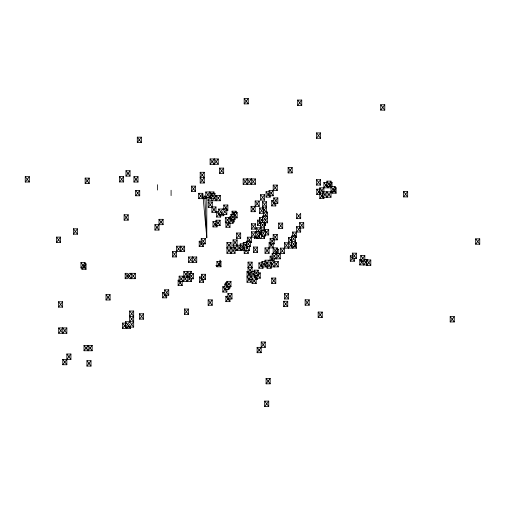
<?xml version="1.0" encoding="UTF-8"?>
<svg xmlns="http://www.w3.org/2000/svg" width="505" height="505" viewBox="0 0 505 505"><rect width="100%" height="100%" fill="white"/><g stroke="black" fill="none" stroke-linecap="round" stroke-linejoin="round"><path stroke-width="0.76" d="M25.25 182.027L29.322 176.668L25.25 176.668L25.25 182.027L29.322 182.027L29.322 176.668M85.149 183.46L89.221 178.095L85.149 178.095L85.149 183.46L89.221 183.46L89.221 178.095M56.528 242.476L60.606 237.116L56.528 237.116L56.528 242.476L60.606 242.476L60.606 237.116M137.297 142.524L141.368 137.164L137.297 137.164L137.297 142.524L141.368 142.524L141.368 137.164M73.402 234.175L77.473 228.809L73.402 228.809L73.402 234.175L77.473 234.175L77.473 228.809M119.571 181.952L123.643 176.592L119.571 176.592L119.571 181.952L123.643 181.952L123.643 176.592M125.979 176.1L130.05 170.74L125.979 170.74L125.979 176.1L130.05 176.1L130.05 170.74M133.945 182.04L138.016 176.681L133.945 176.681L133.945 182.04L138.016 182.04L138.016 176.681M135.649 195.782L139.721 190.423L135.649 190.423L135.649 195.782L139.721 195.782L139.721 190.423M80.958 267.934L85.029 262.575L80.958 262.575L80.958 267.934L85.029 267.934L85.029 262.575M86.046 263.913L86.046 269.279L81.974 269.279L86.046 263.913L84.688 263.913M124.123 220.142L128.194 214.783L124.123 214.783L124.123 220.142L128.194 220.142L128.194 214.783M58.555 307.122L62.633 301.763L58.555 301.763L58.555 307.122L62.633 307.122L62.633 301.763M58.706 333.287L62.778 327.928L66.856 333.287L58.706 333.287L58.706 327.928L66.856 327.928L66.856 333.287M58.706 327.928L62.778 333.287L66.856 327.928M244.18 103.885L248.252 98.526L244.18 98.526L244.18 103.885L248.252 103.885L248.252 98.526M154.934 230.053L163.083 219.328L159.006 219.328L159.006 230.053L154.934 230.053L154.934 224.687L163.083 224.687L163.083 219.328M106.012 299.995L110.09 294.63L106.012 294.63L106.012 299.995L110.09 299.995L110.09 294.63M210.093 164.314L214.17 158.955L218.242 164.314L210.093 164.314L210.093 158.955L218.242 158.955L218.242 164.314M204.266 183.006L200.188 177.64L204.266 172.281L200.188 172.281L200.188 183.006L204.266 183.006L204.266 172.281M135.359 278.684L131.281 273.325L127.21 278.684L125.171 278.684L129.248 273.325L135.359 273.325L135.359 278.684L129.248 278.684L125.171 273.325L127.21 273.325L131.281 278.684L135.359 273.325M191.471 191.477L195.542 186.118L191.471 186.118L191.471 191.477L195.542 191.477L195.542 186.118M210.093 158.955L214.17 164.314L218.242 158.955M200.188 183.006L204.266 177.64L200.188 172.281M62.778 364.743L70.927 354.018L66.856 354.018L66.856 364.743L62.778 364.743L62.778 359.377L70.927 359.377L70.927 354.018M198.654 198.661L202.732 193.301L198.654 193.301L198.654 198.661L206.804 198.661L206.804 237.786L202.732 193.301L202.732 198.661L204.771 195.984L206.804 198.661M84.026 350.754L88.097 345.395L92.169 350.754L84.026 350.754L84.026 345.395L92.169 345.395L92.169 350.754M219.606 173.461L223.677 168.102L219.606 168.102L219.606 173.461L223.677 173.461L223.677 168.102M84.026 345.395L88.097 350.754L92.169 345.395M211.223 197.322L205.787 197.322L209.859 191.963L214.953 198.661L210.882 198.661L210.882 193.301L214.953 193.301L214.953 198.661M205.787 191.963L209.859 197.322L213.937 191.963L205.787 191.963L205.787 197.322M214.896 195.397L220.332 195.397L220.332 200.756L208.111 200.756L210.964 197M210.882 198.661L214.953 193.301M215.035 197L216.26 195.397L220.332 200.756M86.942 366.068L91.014 360.709L86.942 360.709L86.942 366.068L91.014 366.068L91.014 360.709M208.237 207.385L212.315 202.019L208.237 202.019L208.237 207.385L212.315 207.385L212.315 202.019M172.432 256.925L180.575 246.2L184.653 251.559L172.432 251.559L172.432 256.925L176.504 256.925L176.504 246.2L184.653 246.2L184.653 251.559M209.329 197L212.182 200.756L214.221 198.074L216.26 200.756L220.332 195.397M133.68 321.742L129.608 316.376L133.68 311.017L129.608 311.017L129.608 321.742L133.68 327.101L125.53 327.101L125.53 321.742L133.68 321.742L129.608 327.101M176.504 246.2L180.575 251.559L184.653 246.2M130.625 326.912L130.625 328.439L122.475 328.439L126.143 323.617M211.898 212.289L215.976 206.93L211.898 206.93L211.898 212.289L215.976 212.289L215.976 206.93M125.53 327.101L133.68 316.376L129.608 311.017M129.81 324.153L126.553 328.439L122.475 323.08L125.871 323.08M297.666 105.425L301.744 100.066L297.666 100.066L297.666 105.425L301.744 105.425L301.744 100.066M220.729 215.534L220.729 217.062L216.651 217.062L222.768 209.026L226.84 214.385L218.69 214.385L218.69 209.026L226.84 209.026L226.84 214.385M139.525 319.135L143.597 313.775L139.525 313.775L139.525 319.135L143.597 319.135L143.597 313.775M243.151 184.275L247.223 178.915L251.301 184.275L255.372 178.915L243.151 178.915L243.151 184.275L255.372 184.275L255.372 178.915M223.784 214.189L223.784 215.723L219.713 215.723L222.97 211.437M224.599 209.291L227.856 205.005L223.784 205.005L223.784 209.594M217.055 225.394L217.055 226.922L212.977 226.922L216.235 222.636M222.768 214.385L226.84 209.026M203.275 243.517L203.275 246.579L199.197 246.579L205.308 238.537L201.236 238.537L201.236 243.896L205.308 243.896L205.308 238.537M243.151 178.915L247.223 184.275L251.301 178.915L255.372 184.275M216.033 225.583L220.111 220.224L216.033 220.224L216.033 225.583L220.111 225.583L220.111 220.224M188.599 262.348L192.676 256.982L196.748 262.348L188.599 262.348L188.599 256.982L196.748 256.982L196.748 262.348M166.713 294.787L166.713 297.849L162.635 297.849L168.746 289.807L164.674 289.807L164.674 295.173L168.746 295.173L168.746 289.807M188.599 256.982L192.676 262.348L196.748 256.982M191.357 278.444L191.357 281.506L179.13 281.506L183.208 276.147L187.279 281.506L193.39 273.464L189.318 273.464M187.885 276.942L183.814 276.942L187.481 272.119M225.325 222.724L229.396 217.365L225.325 217.365L225.325 222.724L228.721 222.724M182.185 280.932L182.185 285.527L178.114 285.527L181.371 281.241M233.278 214.941L236.125 211.191L232.054 211.191L232.054 215.016M183.208 281.506L183.208 276.147L179.13 276.147L183.208 281.506L186.875 276.683M187.279 281.506L187.248 271.337L191.319 271.337L187.248 276.696L189.962 276.696M234.989 215.913L234.989 219.744L230.911 219.744L234.579 214.922M230.015 222.673L230.015 227.269L225.943 227.269L232.054 219.227L234.093 221.91L232.736 221.91M234.295 216.279L237.148 212.529L233.07 212.529L233.07 214.827M251.086 211.702L259.235 200.984L255.164 200.984L255.164 211.702L251.086 211.702L251.086 206.343L259.235 206.343L259.235 200.984M260.555 200.094L264.633 194.734L260.555 194.734L260.555 200.094L264.633 200.094L264.633 194.734M203.572 279.246L203.572 282.308L199.5 282.308L205.611 274.272L201.539 274.272L201.539 279.631L205.611 279.631L205.611 274.272M226.947 247.905L231.019 242.545L226.947 242.545L226.947 253.27L235.09 253.27L235.09 247.905L226.947 247.905L231.019 253.27L237.129 245.228M270.137 195.593L270.137 197.127L266.066 197.127L269.323 192.841M236.611 238.36L240.689 233.001L236.611 233.001L236.611 238.36L240.689 238.36L240.689 233.001M269.121 195.788L277.264 185.064L273.192 185.064L273.192 195.788L269.121 195.788L269.121 190.423L277.264 190.423L277.264 185.064M226.947 253.27L231.019 247.905M240.797 245.765L237.129 250.587L233.057 245.228L237.129 239.862L233.057 239.862L233.057 248.29M288.109 172.912L292.187 167.553L288.109 167.553L288.109 172.912L292.187 172.912L292.187 167.553M266.539 201.741L266.539 212.46L262.461 207.1L266.539 201.741L262.461 201.741L262.461 208.634M259.551 213.325L263.629 207.965L259.551 207.965L259.551 213.325L263.629 213.325L263.629 207.965M316.502 138.275L320.58 132.91L316.502 132.91L316.502 138.275L320.58 138.275L320.58 132.91M184.375 314.375L188.447 309.016L184.375 309.016L184.375 314.375L188.447 314.375L188.447 309.016M263.282 211.393L266.539 207.1L262.461 201.741M251.389 229.144L255.467 223.784L251.389 223.784L251.389 229.144L255.467 229.144L255.467 223.784M275.793 202.884L275.793 205.945L271.722 205.945L277.832 197.903L273.76 197.903L273.76 203.262L277.832 203.262L277.832 197.903M260.832 225.495L257.436 225.495L262.733 218.526M264.361 216.38L267.625 212.094L263.547 212.094L263.547 216.689M244.262 247.715L244.262 249.249L240.184 249.249L243.852 244.42M246.503 243.618L241.207 250.587L233.057 239.862M248.132 241.472L255.467 231.827L260.555 238.524L262.594 235.841L264.633 238.524L256.483 238.524L256.483 236.99M263.957 222.276L267.625 217.453L263.547 212.094M246.295 246.566L250.373 241.207L246.295 241.207L246.295 246.566L250.373 246.566L250.373 241.207M257.298 232.092L264.633 222.44L260.555 222.44L260.555 227.805L262.594 230.482L264.633 227.805L260.555 222.44M258.478 238.291L254.406 238.291L255.221 237.217M248.536 246.295L245.278 250.587L240.184 243.883L243.58 243.883M251.389 231.827L255.467 237.186L259.538 231.827L251.389 231.827L251.389 242.545L250.032 242.545M244.18 253.371L246.219 250.688L248.252 253.371L244.18 253.371L244.18 250.31M256.483 238.524L261.369 232.092M261.369 233.865L260.555 234.939L260.555 229.579L261.779 231.189M263.408 231.189L264.633 229.579L268.704 229.579L268.704 234.939L265.308 234.939M208.136 305.254L212.214 299.888L208.136 299.888L208.136 305.254L212.214 305.254L212.214 299.888M261.319 235.986L265.39 230.627L261.319 230.627L261.319 235.986L265.39 235.986L265.39 230.627M265.447 233.865L268.704 229.579M226.903 288.999L226.903 292.06L222.825 292.06L230.974 281.342L226.903 281.342L226.903 286.701L230.974 286.701L230.974 281.342M253.396 252.393L257.474 247.027L253.396 247.027L253.396 252.393L257.474 252.393L257.474 247.027M255.839 279.543L257.197 279.543L248.031 267.48L252.109 262.12L248.031 262.12L248.031 272.839L251.427 272.839M278.621 228.443L282.693 223.077L278.621 223.077L278.621 228.443L282.693 228.443L282.693 223.077M229.958 298.581L229.958 301.649L225.88 301.649L231.997 293.607L227.919 293.607L227.919 298.966L231.997 298.966L231.997 293.607M248.031 272.839L252.109 267.48L248.031 262.12M274.196 239.288L274.196 243.883L270.118 243.883L277.251 234.503L273.173 234.503L273.173 239.862L277.251 239.862L277.251 234.503M316.502 185.07L320.58 179.704L316.502 179.704L316.502 185.07L320.58 185.07L320.58 179.704M250.272 272.574L247.014 276.86L251.086 282.219L247.014 282.219L247.014 271.501L248.372 271.501M270.459 242.545L269.102 242.545L269.102 253.27L265.03 253.27L272.359 243.618M247.014 282.219L254.35 272.574M262.991 266.703L262.991 268.237L258.913 268.237L262.177 263.945M296.605 218.646L300.677 213.287L300.677 218.646L296.605 218.646L296.605 213.287L300.677 218.646M254.141 275.522L258.219 270.156L254.141 270.156L254.141 275.522L258.219 275.522L258.219 270.156M380.713 110.115L384.785 104.756L380.713 104.756L380.713 110.115L384.785 110.115L384.785 104.756M320.151 194.539L316.755 194.539L320.018 190.246M267.404 266.899L261.975 266.899L265.232 262.606M253.939 278.47L256.382 275.25M277.251 247.905L277.251 253.27L273.173 253.27L277.251 247.905L265.03 247.905L265.03 253.27M327.145 183.549L319.816 193.194L323.206 193.194M256.18 275.137L256.18 283.558L252.109 283.558L260.252 272.839L257.537 272.839M275.01 253.535L278.268 249.249L276.91 249.249M326.943 186.496L331.015 181.137L326.943 181.137L326.943 186.496L335.093 186.496L335.093 191.856L322.872 191.856L322.872 197.215L331.015 197.215L331.015 181.137M267.271 265.289L266.047 266.899L261.975 261.533L265.365 261.533M270.939 260.46L276.235 253.491L280.307 258.857L272.157 258.857L272.157 253.491L284.378 253.491L284.378 242.772L291.852 242.772M323.888 197.026L323.888 198.56L319.816 198.56L323.074 194.267M330.68 182.475L332.037 182.475L327.96 187.835L323.888 182.475L327.284 182.475M267.063 268.237L267.063 262.878L271.141 262.878L271.141 268.237L267.063 268.237L273.173 260.195L265.03 260.195L265.03 265.554L269.102 260.195L274.196 266.899L278.268 261.533L274.196 261.533L270.939 265.826M322.872 197.215L326.943 191.856L331.015 197.215M272.157 253.491L276.235 258.857L291.713 238.486M293.342 236.34L303.732 222.667L299.661 222.667L299.661 228.026L303.732 228.026L303.732 222.667M295.583 236.069L291.511 241.434L295.583 241.434L291.511 246.793L295.583 246.793L295.583 236.069L291.511 236.069L291.511 246.793M331.356 187.835L319.816 187.835L326.943 197.215L335.093 186.496M284.378 242.772L288.456 248.132L291.713 243.846M336.109 187.835L336.109 193.194L332.037 193.194L336.109 187.835L334.752 187.835M295.248 242.772L296.605 242.772L292.528 248.132L288.456 242.772M271.722 283.406L275.793 278.04L271.722 278.04L271.722 283.406L275.793 283.406L275.793 278.04M284.504 298.985L288.576 293.626L284.504 293.626L284.504 298.985L288.576 298.985L288.576 293.626M283.671 306.636L287.743 301.277L283.671 301.277L283.671 306.636L287.743 306.636L287.743 301.277M257.114 352.711L265.264 341.986L261.192 341.986L261.192 352.711L257.114 352.711L257.114 347.352L265.264 347.352L265.264 341.986M305.134 305.178L309.205 299.818L305.134 299.818L305.134 305.178L309.205 305.178L309.205 299.818M354.384 258.118L354.384 261.186L350.306 261.186L356.416 253.144L352.345 253.144L352.345 258.503L356.416 258.503L356.416 253.144M403.59 196.912L407.661 191.553L403.59 191.553L403.59 196.912L407.661 196.912L407.661 191.553M266.091 383.819L270.169 378.46L266.091 378.46L266.091 383.819L270.169 383.819L270.169 378.46M360.766 260.94L364.844 255.581L360.766 255.581L360.766 260.94L364.844 260.94L364.844 255.581M318.169 317.43L322.24 312.065L318.169 312.065L318.169 317.43L322.24 317.43L322.24 312.065M367.899 264.961L359.749 264.961L363.007 260.675M361.107 259.602L359.749 259.602L363.821 264.961L367.899 259.602L364.503 259.602M366.737 265.352L370.809 259.993L366.737 259.993L366.737 265.352L370.809 265.352L370.809 259.993M264.664 406.474L268.736 401.115L264.664 401.115L264.664 406.474L268.736 406.474L268.736 401.115M475.678 244.205L479.75 238.846L475.678 238.846L475.678 244.205L479.75 244.205L479.75 238.846M450.189 321.956L454.26 316.597L450.189 316.597L450.189 321.956L454.26 321.956L454.26 316.597M200.188 177.64L204.266 177.64M316.755 194.539L316.755 189.173L320.151 189.173M266.066 197.127L266.066 191.767L269.455 191.767M271.722 205.945L271.722 200.586L273.76 200.586M262.461 207.1L266.539 207.1M226.499 210.364L227.856 210.364L227.856 205.005M216.651 217.062L216.651 211.702L218.69 211.702M230.911 219.744L230.911 214.385L234.307 214.385M262.531 216.115L266.602 216.115L262.531 221.474L262.531 216.115L267.625 222.812L264.229 222.812M230.015 218.078L230.015 216.55L231.372 216.55M260.832 222.812L259.475 222.812L259.475 217.453L262.871 217.453M233.07 219.423L233.07 223.248L228.999 223.248L228.999 217.889L231.037 217.889M234.427 217.889L237.148 217.889L237.148 212.529M257.436 225.495L257.436 220.13L260.151 220.13M212.977 226.922L212.977 221.562L216.374 221.562M264.229 225.495L265.586 225.495L265.586 222.427M295.248 237.413L296.605 237.413L296.605 226.688L300.002 226.688M256.483 232.401L256.483 227.805L264.633 227.805M292.528 235.879L292.528 232.048L300.677 232.048L300.677 228.222M247.317 241.781L247.317 237.186L259.538 237.186L259.538 231.827M288.456 248.132L288.456 237.413L291.852 237.413M270.118 243.883L270.118 238.524L273.514 238.524M199.197 246.579L199.197 241.22L201.236 241.22M247.317 246.377L247.317 247.905L243.24 247.905L243.24 242.545L246.636 242.545M244.18 242.652L246.894 242.652M233.057 245.228L240.525 245.228M280.307 258.857L280.307 248.132L296.605 248.132L296.605 242.772M235.09 250.587L249.35 250.587L249.35 245.992M350.306 261.186L350.306 255.82L353.027 255.82M270.118 260.006L270.118 256.174L272.157 256.174M216.91 261.439L220.988 261.439L220.988 266.804L216.91 266.804L215.894 265.46L219.965 265.46L219.965 260.1L220.988 261.439L216.91 266.804L216.91 261.439L220.988 266.804M258.913 268.237L258.913 262.878L262.31 262.878M270.8 266.899L278.268 266.899L278.268 261.533M248.031 267.48L252.109 267.48M254.482 271.501L251.086 271.501L251.086 276.86L255.164 276.86L255.164 275.326M183.814 276.942L183.814 271.583L187.885 271.583M251.086 274.177L249.047 274.177L249.047 279.543L252.443 279.543M199.5 282.308L199.5 276.948L201.539 276.948M256.18 278.198L260.252 278.198L260.252 272.839M193.39 273.464L193.39 278.829L189.318 278.829L189.318 274.234M178.114 285.527L178.114 280.168L179.471 280.168M225.88 284.214L225.88 282.68L227.244 282.68M228.942 286.316L228.942 289.384L224.864 289.384L224.864 284.018L226.903 284.018M222.825 292.06L222.825 286.701L224.864 286.701M228.601 288.039L229.958 288.039L229.958 286.512M162.635 297.849L162.635 292.49L164.674 292.49M225.88 301.649L225.88 296.284L227.919 296.284M129.608 316.376L133.68 316.376M380.713 104.756L384.785 110.115M475.678 238.846L479.75 244.205M403.59 191.553L407.661 196.912M297.666 100.066L301.744 105.425M316.502 132.91L320.58 138.275M450.189 316.597L454.26 321.956M326.943 181.137L336.109 193.194M316.502 179.704L320.58 185.07M316.755 189.173L323.888 198.56M244.18 98.526L248.252 103.885M366.737 259.993L370.809 265.352M360.766 255.581L367.084 263.888M288.109 167.553L292.187 172.912M352.345 253.144L356.416 258.503M350.306 255.82L354.384 261.186M273.192 185.064L277.264 190.423M299.661 222.667L303.732 228.026M269.121 190.423L273.192 195.788M296.605 226.688L300.677 232.048M273.76 197.903L277.832 203.262M266.066 191.767L270.137 197.127M271.722 200.586L275.793 205.945M292.528 232.048L296.605 237.413M260.555 194.734L264.633 200.094M291.511 236.069L295.583 241.434M278.621 223.077L282.693 228.443M288.456 237.413L296.605 248.132M255.164 200.984L259.235 206.343M259.551 207.965L263.629 213.325M273.173 234.503L277.251 239.862M251.086 206.343L255.164 211.702M259.475 217.453L263.206 222.364M264.361 223.885L265.586 225.495M219.606 168.102L223.677 173.461M280.307 248.132L284.378 253.491M257.436 220.13L260.694 224.422M264.633 229.579L268.704 234.939M270.118 238.524L274.196 243.883M261.319 230.627L265.39 235.986M269.102 242.545L277.251 253.27M256.483 227.805L261.369 234.238M251.389 223.784L255.467 229.144M318.169 312.065L322.24 317.43M305.134 299.818L309.205 305.178M265.03 247.905L269.102 253.27M270.118 256.174L278.268 266.899M232.054 211.191L237.148 217.889M223.784 205.005L227.856 210.364M230.911 214.385L234.989 219.744M265.03 260.195L271.141 268.237M247.317 237.186L251.389 242.545M253.396 247.027L257.474 252.393M230.015 216.55L231.239 218.16M228.999 217.889L233.07 223.248M246.295 241.207L250.373 246.566M284.504 293.626L288.576 298.985M271.722 278.04L275.793 283.406M225.325 217.365L228.992 222.187M218.69 209.026L223.784 215.723M236.611 233.001L240.689 238.36M258.913 262.878L262.991 268.237M243.24 242.545L249.35 250.587M226.347 222.446L230.015 227.269M216.651 211.702L220.729 217.062M208.237 202.019L215.976 212.289M283.671 301.277L287.743 306.636M198.654 193.301L202.732 198.661M191.471 186.118L195.542 191.477M254.141 270.156L260.252 278.198M216.033 220.224L220.111 225.583M212.977 221.562L217.055 226.922M226.947 242.545L235.09 253.27M247.014 271.501L256.18 283.558M137.297 137.164L141.368 142.524M201.236 238.537L205.308 243.896M199.197 241.22L203.275 246.579M226.903 281.342L230.974 286.701M225.88 282.68L227.105 284.29M228.733 286.436L229.958 288.039M224.864 284.018L228.942 289.384M222.825 286.701L226.903 292.06M227.919 293.607L231.997 298.966M261.192 341.986L265.264 347.352M225.88 296.284L229.958 301.649M133.945 176.681L138.016 182.04M125.979 170.74L130.05 176.1M201.539 274.272L205.611 279.631M257.114 347.352L261.192 352.711M159.006 219.328L163.083 224.687M135.649 190.423L139.721 195.782M199.5 276.948L203.572 282.308M119.571 176.592L123.643 181.952M154.934 224.687L159.006 230.053M189.728 274L193.39 278.829M172.432 251.559L176.504 256.925M187.248 271.337L190.095 275.086M208.136 299.888L212.214 305.254M266.091 378.46L270.169 383.819M183.814 271.583L191.357 281.506M178.114 280.168L182.185 285.527M124.123 214.783L128.194 220.142M264.664 401.115L268.736 406.474M85.149 178.095L89.221 183.46M184.375 309.016L188.447 314.375M164.674 289.807L168.746 295.173M162.635 292.49L166.713 297.849M139.525 313.775L143.597 319.135M73.402 228.809L77.473 234.175M25.25 176.668L29.322 182.027M106.012 294.63L110.09 299.995M80.958 262.575L86.046 269.279M125.53 321.742L130.625 328.439M56.528 237.116L60.606 242.476M58.555 301.763L62.633 307.122M86.942 360.709L91.014 366.068M66.856 354.018L70.927 359.377M62.778 359.377L66.856 364.743M204.771 195.984L206.804 237.786M363.821 261.129L363.821 264.961M359.749 259.602L359.749 264.961M332.037 182.475L332.037 186.301M332.037 191.666L332.037 193.194M326.943 191.856L326.943 197.215M323.888 182.475L323.888 192.43M319.816 187.835L319.816 198.56M278.268 249.249L278.268 253.845M276.235 253.491L276.235 258.857M274.196 258.472L274.196 266.899M273.173 243.309L273.173 253.27M267.625 212.094L267.625 222.812M264.633 222.44L264.633 231.012M264.633 235.658L264.633 238.524M261.975 261.533L261.975 266.899M257.197 278.009L257.197 279.543M255.467 231.827L255.467 237.186M254.406 236.757L254.406 238.291M252.109 262.12L252.109 272.075M252.109 278.198L252.109 283.558M251.301 178.915L251.301 184.275M251.086 279.158L251.086 282.219M248.252 250.31L248.252 253.371M247.223 178.915L247.223 184.275M240.184 243.883L240.184 249.249M237.129 239.862L237.129 250.587M236.125 211.191L236.125 212.719M234.093 219.612L234.093 221.91M231.019 242.545L231.019 253.27M225.943 222.673L225.943 227.269M219.713 214.189L219.713 215.723M216.26 195.397L216.26 200.756M214.17 158.955L214.17 164.314M213.937 191.963L213.937 193.491M209.859 191.963L209.859 197.322M208.111 196.925L208.111 200.756M192.676 256.982L192.676 262.348M191.319 271.337L191.319 273.634M180.575 246.2L180.575 251.559M179.13 276.147L179.13 281.506M171.088 190.259L171.088 195.618M157.415 184.691L157.415 190.05M133.68 311.017L133.68 327.101M131.281 273.325L131.281 278.684M125.171 273.325L125.171 278.684M122.475 323.08L122.475 328.439M88.097 345.395L88.097 350.754M81.974 267.745L81.974 269.279M62.778 327.928L62.778 333.287"/></g></svg>
